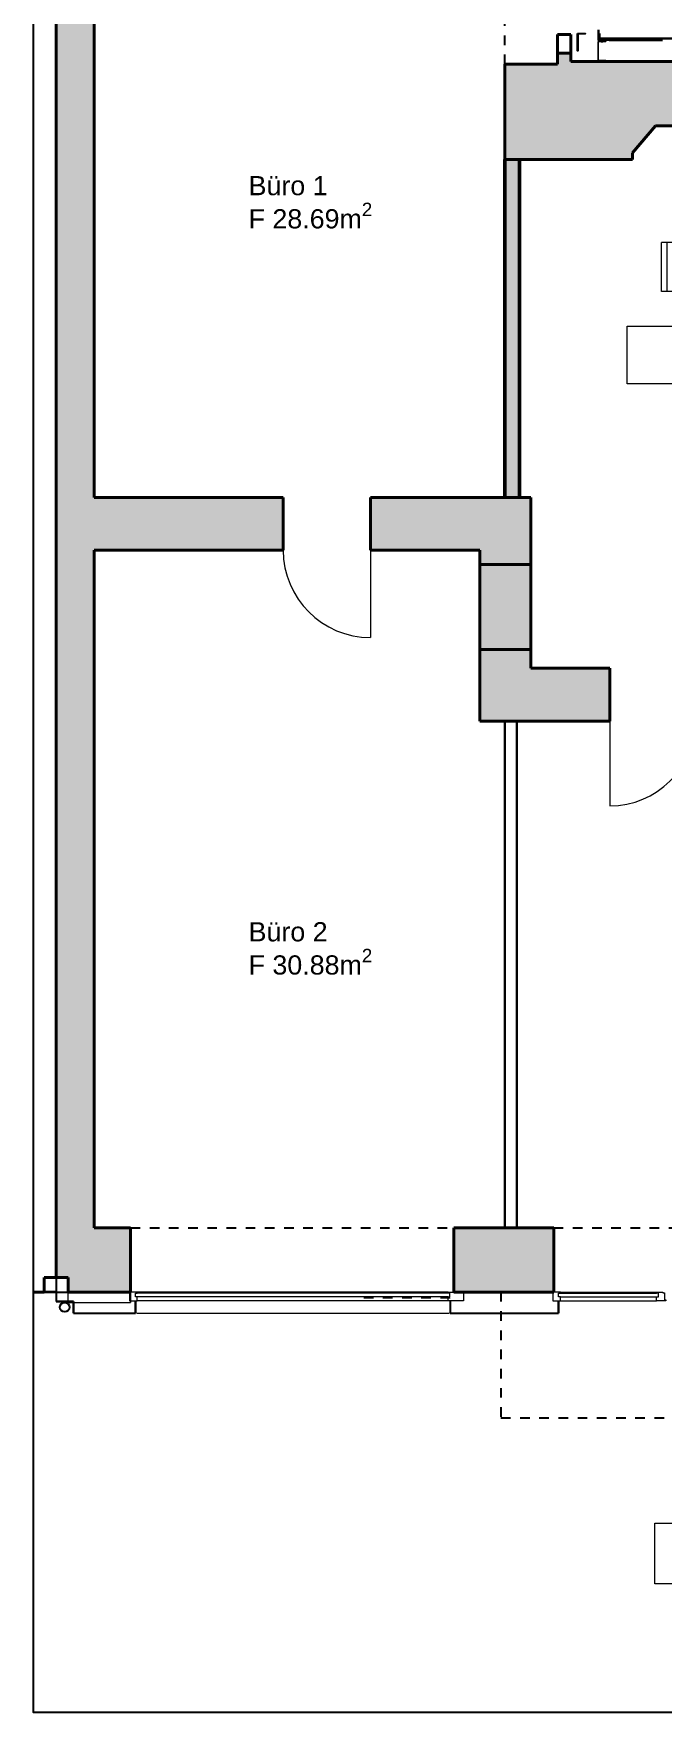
# Model space of a CAD drawing. Header units: metres. Extents: x 19 to 230, y -653 to -519.
# Drawn here: x 18.56 to 25.11, y -547.22 to -529.73 of the extents above; entities that cross this region are included whole.
import ezdxf

# ---------------------------------------------------------------- set-up
doc = ezdxf.new("R2010")
doc.units = ezdxf.units.M
doc.header["$LTSCALE"] = 0.0125
doc.linetypes.add('Punkt', pattern=[6.35, 0, -6.35])
for name, color, linetype, lineweight in [('03Aussenhaut', 30, 'Continuous', 30), ('04Ansichtskanten', 4, 'Continuous', 15), ('A---MOEB-------', 8, 'Continuous', 13), ('Befestigung', 253, 'Continuous', 5), ('Beschriftung-Räume', 3, 'Continuous', 15), ('Fenster vorh', 8, 'ABRISS', 9), ('neu', 14, 'Continuous', 25), ('neudünn', 14, 'Continuous', 15), ('Platten', 2, 'Continuous', 15), ('Türen', 65, 'Continuous', 15), ('UProfil', 153, 'Continuous', 20), ('WändeBestand', 142, 'Continuous', 40), ('WändeBestand dünn', 131, 'Continuous', 30)]:
    doc.layers.add(name, color=color, linetype=linetype, lineweight=lineweight)
doc.layers.add('Entwässerung', color=215, linetype='Continuous')
doc.layers.add('oben', color=7, linetype='Punkt')
doc.layers.add('Nachbar', color=7, linetype='Continuous', true_color=0x008000)
doc.layers.add('Stahl', color=7, linetype='Continuous', true_color=0x4d79ff)
doc.layers.add('SchrBestand', color=7, linetype='Continuous', lineweight=15, true_color=0xc9c9c9)
doc.layers.add('Wändeneu', color=7, linetype='Continuous', lineweight=40, true_color=0xf3261b)
doc.styles.add('Arial', font='arial.ttf')
doc.linetypes.add('ABRISS', pattern='A,0.25,["X",Standard,S=0.2,R=0,X=0,Y=-0.1],0.25,-0.25,0.5,-0.25', length=1.5)

# ---------------------------------------------------------------- blocks, each defined once
blk = doc.blocks.new('UProfil re')
at = {"layer": 'Befestigung', "linetype": 'Continuous', "lineweight": 0}
for points in [[(-45, 3), (-35, 3), (-35, 4), (-45, 4)], [(-42, 9), (-39, 9), (-39, 9), (-42, 9)], [(-42, 8), (-39, 8), (-38, 9), (-39, 9), (-42, 9), (-42, 9)], [(-42, 8), (-39, 8), (-39, 8), (-42, 8)], [(-42, 7), (-39, 7), (-38, 8), (-39, 8), (-42, 8), (-42, 8)], [(-42, 7), (-39, 7), (-39, 7), (-42, 7)], [(-42, 7), (-39, 7), (-38, 7), (-39, 7), (-42, 7), (-42, 7)], [(-42, 3), (-39, 3), (-39, 3), (-42, 3)], [(-42, 2), (-39, 2), (-38, 2), (-39, 3), (-42, 3), (-42, 2)], [(-42, 2), (-39, 2), (-39, 2), (-42, 2)], [(-42, 1), (-39, 1), (-38, 1), (-39, 2), (-42, 2), (-42, 1)], [(-42, 1), (-39, 1), (-39, 1), (-42, 1)], [(-42, 0), (-39, 0), (-38, 1), (-39, 1), (-42, 1), (-42, 1)], [(-42, 0), (-39, 0), (-39, 0), (-42, 0)], [(-41, 6), (-41, 6), (-41, 6), (-41, 6), (-41, 6), (-41, 6), (-41, 6), (-41, 6), (-41, 6), (-41, 6), (-41, 6), (-41, 6), (-41, 6), (-41, 6), (-41, 6), (-41, 6), (-41, 6), (-40, 6), (-40, 6), (-40, 6), (-40, 6), (-40, 6), (-40, 6), (-40, 6), (-40, 6), (-40, 6), (-40, 6), (-40, 6), (-40, 6), (-40, 6), (-40, 6), (-40, 6), (-40, 6), (-40, 6), (-40, 6), (-40, 6), (-40, 6), (-40, 6), (-40, 6), (-40, 6), (-40, 6), (-40, 6), (-40, 6), (-40, 6), (-40, 6), (-40, 6), (-40, 6), (-40, 6), (-40, 6), (-40, 6), (-40, 6), (-40, 6), (-40, 6), (-40, 6), (-40, 6), (-40, 6), (-40, 6), (-40, 6), (-40, 6), (-40, 6), (-40, 6), (-40, 6), (-40, 6), (-40, 6), (-40, 6), (-40, 6), (-40, 6), (-40, 6), (-40, 6), (-40, 6), (-40, 6), (-40, 6), (-40, 6), (-40, 6), (-40, 6), (-40, 6), (-40, 6), (-40, 6), (-40, 6), (-40, 6), (-40, 6), (-40, 6), (-40, 6), (-40, 6), (-40, 6), (-40, 6), (-40, 6), (-40, 6), (-40, 6), (-40, 6), (-40, 6), (-40, 6), (-40, 6), (-40, 6), (-40, 6), (-40, 6), (-40, 6), (-40, 6), (-40, 6), (-40, 6), (-40, 6), (-40, 6), (-40, 6), (-40, 6), (-40, 6), (-40, 6), (-40, 6), (-40, 6), (-40, 6), (-40, 6), (-40, 6), (-40, 6), (-40, 6), (-40, 6), (-40, 6), (-40, 6), (-39, 6), (-39, 6), (-39, 6), (-39, 6), (-39, 6), (-39, 6), (-39, 6), (-39, 6), (-39, 6), (-39, 6), (-39, 6), (-39, 6), (-39, 6)], [(-44, -20), (-36, -20), (-36, -20), (-36, -20), (-36, -20), (-36, -20), (-36, -20), (-36, -20), (-36, -20), (-36, -20), (-36, -20), (-36, -20), (-36, -20), (-36, -20), (-36, -20), (-36, -20), (-36, -20), (-36, -20), (-36, -20), (-36, -20), (-36, -20), (-36, -20), (-36, -20), (-36, -20), (-36, -20), (-36, -20), (-36, -20), (-36, -20), (-36, -20), (-36, -20), (-36, -20), (-36, -20), (-36, -20), (-36, -20), (-36, -20), (-36, -20), (-36, -20), (-36, -20), (-36, -20), (-36, -20), (-36, -20), (-36, -20), (-36, -20), (-36, -20), (-36, -20), (-36, -20), (-36, -20), (-36, -20), (-36, -20), (-36, -20), (-36, -20), (-36, -20), (-36, -20), (-36, -20), (-36, -20), (-36, -20), (-36, -20), (-36, -20), (-36, -20), (-36, -20), (-36, -20), (-36, -20), (-36, -20), (-36, -20), (-36, -20), (-36, -20), (-36, -20), (-36, -20), (-36, -20), (-36, -20), (-36, -20), (-36, -20), (-36, -20), (-36, -20), (-36, -20), (-36, -20), (-36, -20), (-36, -20), (-36, -20), (-36, -20), (-36, -20), (-36, -20), (-36, -20), (-36, -20), (-36, -20), (-36, -20), (-36, -20), (-36, -20), (-36, -20), (-36, -19), (-36, -19), (-36, -19), (-36, -19), (-36, -19), (-36, -19), (-36, -19), (-36, -19), (-36, -19), (-36, -19), (-36, -19), (-36, -19), (-36, -19), (-36, -19), (-36, -19), (-36, -19), (-36, -19), (-36, -19), (-36, -19), (-36, -19), (-36, -19), (-36, -19), (-36, -19), (-36, -19), (-36, -19), (-36, -19), (-36, -19), (-36, -19), (-36, -19), (-36, -19), (-36, -19), (-36, -19), (-36, -19), (-36, -19), (-36, -19), (-36, -19), (-36, -19), (-36, -19), (-36, -19), (-36, -19), (-36, -19), (-44, -19), (-44, -19), (-44, -19), (-44, -19), (-44, -19), (-44, -19), (-44, -19), (-44, -19), (-44, -19), (-44, -19), (-44, -19), (-44, -19), (-44, -19), (-44, -19), (-44, -19), (-44, -19), (-44, -19), (-44, -19), (-44, -19), (-44, -19), (-44, -19), (-44, -19), (-44, -19), (-44, -19), (-44, -19), (-44, -19), (-45, -19), (-45, -19), (-45, -19), (-45, -19), (-45, -19), (-45, -19), (-45, -19), (-45, -19), (-45, -19), (-45, -19), (-45, -19), (-45, -19), (-45, -19), (-45, -19), (-45, -19), (-45, -19), (-45, -20), (-45, -20), (-45, -20), (-45, -20), (-45, -20), (-45, -20), (-45, -20), (-45, -20), (-45, -20), (-45, -20), (-45, -20), (-45, -20), (-45, -20), (-45, -20), (-45, -20), (-45, -20), (-45, -20), (-45, -20), (-45, -20), (-45, -20), (-45, -20), (-45, -20), (-45, -20), (-45, -20), (-45, -20), (-45, -20), (-45, -20), (-45, -20), (-45, -20), (-45, -20), (-45, -20), (-45, -20), (-45, -20), (-45, -20), (-45, -20), (-45, -20), (-45, -20), (-45, -20), (-45, -20), (-45, -20), (-45, -20), (-45, -20), (-45, -20), (-45, -20), (-45, -20), (-45, -20), (-45, -20), (-45, -20), (-45, -20), (-45, -20), (-45, -20), (-45, -20), (-45, -20), (-45, -20), (-45, -20), (-45, -20), (-45, -20), (-45, -20), (-45, -20), (-45, -20), (-45, -20), (-44, -20), (-44, -20), (-44, -20), (-44, -20), (-44, -20), (-44, -20), (-44, -20), (-44, -20), (-44, -20), (-44, -20), (-44, -20), (-44, -20), (-44, -20), (-44, -20), (-44, -20), (-44, -20), (-44, -20), (-44, -20), (-44, -20), (-44, -20), (-44, -20), (-44, -20), (-44, -20), (-44, -20), (-44, -20)], [(-44, -19), (-36, -19), (-39, -18), (-42, -18)], [(-42, 0), (-39, 0), (-38, 0), (-39, 0), (-42, 0), (-42, 0)], [(-42, -1), (-39, -1), (-39, 0), (-42, 0)], [(-42, -1), (-39, -1), (-38, -1), (-39, -1), (-42, -1), (-42, -1)], [(-42, -2), (-39, -2), (-39, -1), (-42, -1)], [(-42, -2), (-39, -2), (-38, -2), (-39, -2), (-42, -2), (-42, -2)], [(-42, -3), (-39, -3), (-39, -2), (-42, -2)], [(-42, -3), (-39, -3), (-38, -3), (-39, -3), (-42, -3), (-42, -3)], [(-42, -4), (-39, -4), (-39, -3), (-42, -3)], [(-42, -4), (-39, -4), (-38, -4), (-39, -4), (-42, -4), (-42, -4)], [(-42, -5), (-39, -5), (-39, -4), (-42, -4)], [(-42, -5), (-39, -5), (-38, -5), (-39, -5), (-42, -5), (-42, -5)], [(-42, -5), (-39, -5), (-39, -5), (-42, -5)], [(-42, -6), (-39, -6), (-38, -6), (-39, -5), (-42, -5), (-42, -6)], [(-42, -6), (-39, -6), (-39, -6), (-42, -6)], [(-42, -7), (-39, -7), (-38, -7), (-39, -6), (-42, -6), (-42, -7)], [(-42, -7), (-39, -7), (-39, -7), (-42, -7)], [(-42, -8), (-39, -8), (-38, -7), (-39, -7), (-42, -7), (-42, -7)], [(-42, -8), (-39, -8), (-39, -8), (-42, -8)], [(-42, -8), (-39, -8), (-38, -8), (-39, -8), (-42, -8), (-42, -8)], [(-42, -9), (-39, -9), (-39, -8), (-42, -8)], [(-42, -9), (-39, -9), (-38, -9), (-39, -9), (-42, -9), (-42, -9)], [(-42, -10), (-39, -10), (-39, -9), (-42, -9)], [(-42, -10), (-39, -10), (-38, -10), (-39, -10), (-42, -10), (-42, -10)], [(-42, -11), (-39, -11), (-39, -10), (-42, -10)], [(-42, -11), (-39, -11), (-38, -11), (-39, -11), (-42, -11), (-42, -11)], [(-42, -12), (-39, -12), (-39, -11), (-42, -11)], [(-42, -12), (-39, -12), (-38, -12), (-39, -12), (-42, -12), (-42, -12)], [(-42, -13), (-39, -13), (-39, -12), (-42, -12)], [(-42, -13), (-39, -13), (-38, -13), (-39, -13), (-42, -13), (-42, -13)], [(-42, -13), (-39, -13), (-39, -13), (-42, -13)], [(-42, -14), (-39, -14), (-38, -14), (-39, -13), (-42, -13), (-42, -14)], [(-42, -14), (-39, -14), (-39, -14), (-42, -14)], [(-42, -15), (-39, -15), (-38, -15), (-39, -14), (-42, -14), (-42, -15)], [(-42, -15), (-39, -15), (-39, -15), (-42, -15)], [(-42, -16), (-39, -16), (-38, -15), (-39, -15), (-42, -15), (-42, -15)], [(-42, -16), (-39, -16), (-39, -16), (-42, -16)], [(-42, -16), (-39, -16), (-38, -16), (-39, -16), (-42, -16), (-42, -16)], [(-42, -17), (-39, -17), (-39, -16), (-42, -16)], [(-42, -18), (-39, -18), (-39, -17), (-42, -17)], [(-42, -17), (-39, -17), (-38, -17), (-39, -17), (-42, -17), (-42, -17)]]:
    blk.add_hatch(color=256, dxfattribs=at).paths.add_polyline_path(points, flags=0)
at = {"layer": 'Befestigung', "linetype": 'Continuous', "lineweight": 0, "extrusion": (0, 0, -1)}
for points in [[(43, 4), (43, 6), (43, 6), (43, 6), (43, 6), (43, 6), (43, 6), (43, 6), (43, 6), (43, 6), (43, 6), (43, 6), (43, 6), (43, 6), (43, 6), (43, 6), (43, 6), (43, 6), (43, 6), (43, 6), (43, 6), (43, 6), (43, 6), (43, 6), (43, 6), (43, 6), (43, 6), (43, 6), (43, 6), (43, 6), (43, 6), (43, 6), (43, 6), (43, 6), (43, 6), (43, 6), (43, 6), (43, 6), (43, 6), (43, 6), (43, 6), (43, 6), (43, 6), (43, 6), (43, 6), (43, 6), (43, 6), (43, 6), (43, 6), (43, 6), (43, 6), (43, 6), (43, 6), (43, 6), (43, 6), (43, 6), (43, 6), (43, 6), (43, 6), (43, 6), (43, 6), (43, 6), (43, 6), (43, 6), (43, 6), (43, 6), (41, 6), (41, 6), (41, 6), (41, 6), (41, 6), (41, 6), (41, 6), (41, 6), (41, 6), (41, 6), (41, 6), (41, 6), (41, 6), (41, 6), (41, 6), (41, 6), (41, 6), (40, 6), (40, 6), (40, 6), (40, 6), (40, 6), (40, 6), (40, 6), (40, 6), (40, 6), (40, 6), (40, 6), (40, 6), (40, 6), (40, 6), (40, 6), (40, 6), (40, 6), (40, 6), (40, 6), (40, 6), (40, 6), (40, 6), (40, 6), (40, 6), (40, 6), (40, 6), (40, 6), (40, 6), (40, 6), (40, 6), (40, 6), (40, 6), (40, 6), (40, 6), (40, 6), (40, 6), (40, 6), (40, 6), (40, 6), (40, 6), (40, 6), (40, 6), (40, 6), (40, 6), (40, 6), (40, 6), (40, 6), (40, 6), (40, 4)], [(40, 4), (40, 6), (40, 6), (40, 6), (40, 6), (40, 6), (40, 6), (40, 6), (40, 6), (40, 6), (40, 6), (40, 6), (40, 6), (40, 6), (40, 6), (40, 6), (40, 6), (40, 6), (40, 6), (40, 6), (40, 6), (40, 6), (40, 6), (40, 6), (40, 6), (40, 6), (40, 6), (40, 6), (40, 6), (40, 6), (40, 6), (40, 6), (40, 6), (40, 6), (40, 6), (40, 6), (40, 6), (40, 6), (40, 6), (40, 6), (40, 6), (40, 6), (40, 6), (40, 6), (40, 6), (40, 6), (40, 6), (40, 6), (40, 6), (40, 6), (40, 6), (40, 6), (40, 6), (39, 6), (39, 6), (39, 6), (39, 6), (39, 6), (39, 6), (39, 6), (39, 6), (39, 6), (39, 6), (39, 6), (39, 6), (39, 6), (37, 6), (37, 6), (37, 6), (37, 6), (37, 6), (37, 6), (37, 6), (37, 6), (37, 6), (37, 6), (37, 6), (37, 6), (37, 6), (37, 6), (37, 6), (37, 6), (37, 6), (37, 6), (37, 6), (37, 6), (37, 6), (37, 6), (37, 6), (37, 6), (37, 6), (37, 6), (37, 6), (37, 6), (37, 6), (37, 6), (37, 6), (37, 6), (37, 6), (37, 6), (37, 6), (37, 6), (37, 6), (37, 6), (37, 6), (37, 6), (37, 6), (37, 6), (37, 6), (37, 6), (37, 6), (37, 6), (37, 6), (37, 6), (37, 6), (37, 6), (37, 6), (37, 6), (37, 6), (37, 6), (37, 6), (37, 6), (37, 6), (37, 6), (37, 6), (37, 6), (37, 6), (37, 6), (37, 6), (37, 6), (37, 6), (37, 4)]]:
    blk.add_hatch(color=256, dxfattribs=at).paths.add_polyline_path(points, flags=0)
at = {"layer": 'Befestigung', "linetype": 'Continuous', "lineweight": 5}
for points in [[(-45, 3), (-35, 3), (-35, 4), (-45, 4)], [(-42, 9), (-39, 9), (-39, 9), (-42, 9)], [(-42, 8), (-39, 8), (-38, 9), (-39, 9), (-42, 9), (-42, 9)], [(-42, 8), (-39, 8), (-39, 8), (-42, 8)], [(-42, 7), (-39, 7), (-38, 8), (-39, 8), (-42, 8), (-42, 8)], [(-42, 7), (-39, 7), (-39, 7), (-42, 7)], [(-42, 7), (-39, 7), (-38, 7), (-39, 7), (-42, 7), (-42, 7)], [(-42, 3), (-39, 3), (-39, 3), (-42, 3)], [(-42, 2), (-39, 2), (-38, 2), (-39, 3), (-42, 3), (-42, 2)], [(-42, 2), (-39, 2), (-39, 2), (-42, 2)], [(-42, 1), (-39, 1), (-38, 1), (-39, 2), (-42, 2), (-42, 1)], [(-42, 1), (-39, 1), (-39, 1), (-42, 1)], [(-42, 0), (-39, 0), (-38, 1), (-39, 1), (-42, 1), (-42, 1)], [(-42, 0), (-39, 0), (-39, 0), (-42, 0)], [(-44, -19), (-36, -19), (-39, -18), (-42, -18)], [(-42, 0), (-39, 0), (-38, 0), (-39, 0), (-42, 0), (-42, 0)], [(-42, -1), (-39, -1), (-39, 0), (-42, 0)], [(-42, -1), (-39, -1), (-38, -1), (-39, -1), (-42, -1), (-42, -1)], [(-42, -2), (-39, -2), (-39, -1), (-42, -1)], [(-42, -2), (-39, -2), (-38, -2), (-39, -2), (-42, -2), (-42, -2)], [(-42, -3), (-39, -3), (-39, -2), (-42, -2)], [(-42, -3), (-39, -3), (-38, -3), (-39, -3), (-42, -3), (-42, -3)], [(-42, -4), (-39, -4), (-39, -3), (-42, -3)], [(-42, -4), (-39, -4), (-38, -4), (-39, -4), (-42, -4), (-42, -4)], [(-42, -5), (-39, -5), (-39, -4), (-42, -4)], [(-42, -5), (-39, -5), (-38, -5), (-39, -5), (-42, -5), (-42, -5)], [(-42, -5), (-39, -5), (-39, -5), (-42, -5)], [(-42, -6), (-39, -6), (-38, -6), (-39, -5), (-42, -5), (-42, -6)], [(-42, -6), (-39, -6), (-39, -6), (-42, -6)], [(-42, -7), (-39, -7), (-38, -7), (-39, -6), (-42, -6), (-42, -7)], [(-42, -7), (-39, -7), (-39, -7), (-42, -7)], [(-42, -8), (-39, -8), (-38, -7), (-39, -7), (-42, -7), (-42, -7)], [(-42, -8), (-39, -8), (-39, -8), (-42, -8)], [(-42, -8), (-39, -8), (-38, -8), (-39, -8), (-42, -8), (-42, -8)], [(-42, -9), (-39, -9), (-39, -8), (-42, -8)], [(-42, -9), (-39, -9), (-38, -9), (-39, -9), (-42, -9), (-42, -9)], [(-42, -10), (-39, -10), (-39, -9), (-42, -9)], [(-42, -10), (-39, -10), (-38, -10), (-39, -10), (-42, -10), (-42, -10)], [(-42, -11), (-39, -11), (-39, -10), (-42, -10)], [(-42, -11), (-39, -11), (-38, -11), (-39, -11), (-42, -11), (-42, -11)], [(-42, -12), (-39, -12), (-39, -11), (-42, -11)], [(-42, -12), (-39, -12), (-38, -12), (-39, -12), (-42, -12), (-42, -12)], [(-42, -13), (-39, -13), (-39, -12), (-42, -12)], [(-42, -13), (-39, -13), (-38, -13), (-39, -13), (-42, -13), (-42, -13)], [(-42, -13), (-39, -13), (-39, -13), (-42, -13)], [(-42, -14), (-39, -14), (-38, -14), (-39, -13), (-42, -13), (-42, -14)], [(-42, -14), (-39, -14), (-39, -14), (-42, -14)], [(-42, -15), (-39, -15), (-38, -15), (-39, -14), (-42, -14), (-42, -15)], [(-42, -15), (-39, -15), (-39, -15), (-42, -15)], [(-42, -16), (-39, -16), (-38, -15), (-39, -15), (-42, -15), (-42, -15)], [(-42, -16), (-39, -16), (-39, -16), (-42, -16)], [(-42, -16), (-39, -16), (-38, -16), (-39, -16), (-42, -16), (-42, -16)], [(-42, -17), (-39, -17), (-39, -16), (-42, -16)], [(-42, -18), (-39, -18), (-39, -17), (-42, -17)], [(-42, -17), (-39, -17), (-38, -17), (-39, -17), (-42, -17), (-42, -17)]]:
    blk.add_lwpolyline(points, close=True, dxfattribs=at)
for points in [[(-43, 6), (-41, 6)], [(-43, 6), (-43, 6), (-43, 6), (-43, 6), (-43, 6), (-43, 6), (-43, 6), (-43, 6), (-43, 6), (-43, 6), (-43, 6), (-43, 6), (-43, 6), (-43, 6), (-43, 6), (-43, 6), (-43, 6), (-43, 6), (-43, 6), (-43, 6), (-43, 6), (-43, 6), (-43, 6), (-43, 6), (-43, 6), (-43, 6), (-43, 6), (-43, 6), (-43, 6), (-43, 6), (-43, 6), (-43, 6), (-43, 6), (-43, 6), (-43, 6), (-43, 6), (-43, 6), (-43, 6), (-43, 6), (-43, 6), (-43, 6), (-43, 6), (-43, 6), (-43, 6), (-43, 6), (-43, 6), (-43, 6)], [(-43, 4), (-43, 6)], [(-40, 4), (-43, 4)], [(-39, 6), (-41, 6)], [(-41, 6), (-41, 6), (-41, 6), (-41, 6), (-41, 6), (-41, 6), (-41, 6), (-41, 6), (-41, 6), (-41, 6), (-41, 6), (-41, 6), (-40, 6), (-40, 6), (-40, 6), (-40, 6), (-40, 6), (-40, 6), (-40, 6), (-40, 6), (-40, 6), (-40, 6), (-40, 6), (-40, 6), (-40, 6), (-40, 6), (-40, 6), (-40, 6), (-40, 6), (-40, 6), (-40, 6), (-40, 6), (-40, 6), (-40, 6), (-40, 6), (-40, 6), (-40, 6), (-40, 6), (-40, 6), (-40, 6), (-40, 6), (-40, 6), (-40, 6), (-40, 6), (-40, 6), (-40, 6), (-40, 6)], [(-41, 6), (-41, 6), (-41, 6), (-41, 6), (-41, 6), (-41, 6), (-41, 6), (-41, 6), (-41, 6), (-41, 6), (-41, 6), (-41, 6), (-40, 6), (-40, 6), (-40, 6), (-40, 6), (-40, 6), (-40, 6), (-40, 6), (-40, 6), (-40, 6), (-40, 6), (-40, 6), (-40, 6), (-40, 6), (-40, 6), (-40, 6), (-40, 6), (-40, 6), (-40, 6), (-40, 6), (-40, 6), (-40, 6), (-40, 6), (-40, 6), (-40, 6), (-40, 6), (-40, 6), (-40, 6), (-40, 6), (-40, 6), (-40, 6), (-40, 6), (-40, 6), (-40, 6), (-40, 6), (-40, 6)], [(-40, 6), (-40, 6), (-40, 6), (-40, 6), (-40, 6), (-40, 6), (-40, 6), (-40, 6), (-40, 6), (-40, 6), (-40, 6), (-40, 6), (-40, 6), (-40, 6), (-40, 6), (-40, 6), (-40, 6), (-40, 6), (-40, 6), (-40, 6), (-40, 6), (-40, 6), (-40, 6), (-40, 6), (-40, 6), (-40, 6), (-40, 6), (-40, 6), (-40, 6), (-40, 6), (-40, 6), (-40, 6), (-40, 6), (-40, 6), (-40, 6), (-40, 6), (-40, 6), (-40, 6), (-39, 6), (-39, 6), (-39, 6), (-39, 6), (-39, 6), (-39, 6), (-39, 6), (-39, 6), (-39, 6)], [(-40, 6), (-40, 6), (-40, 6), (-40, 6), (-40, 6), (-40, 6), (-40, 6), (-40, 6), (-40, 6), (-40, 6), (-40, 6), (-40, 6), (-40, 6), (-40, 6), (-40, 6), (-40, 6), (-40, 6), (-40, 6), (-40, 6), (-40, 6), (-40, 6), (-40, 6), (-40, 6), (-40, 6), (-40, 6), (-40, 6), (-40, 6), (-40, 6), (-40, 6), (-40, 6), (-40, 6), (-40, 6), (-40, 6), (-40, 6), (-40, 6), (-40, 6), (-40, 6), (-40, 6), (-39, 6), (-39, 6), (-39, 6), (-39, 6), (-39, 6), (-39, 6), (-39, 6), (-39, 6), (-39, 6)], [(-40, 4), (-40, 6)], [(-40, 6), (-40, 4)], [(-37, 4), (-40, 4)], [(-39, 6), (-37, 6)], [(-37, 6), (-37, 6), (-37, 6), (-37, 6), (-37, 6), (-37, 6), (-37, 6), (-37, 6), (-37, 6), (-37, 6), (-37, 6), (-37, 6), (-37, 6), (-37, 6), (-37, 6), (-37, 6), (-37, 6), (-37, 6), (-37, 6), (-37, 6), (-37, 6), (-37, 6), (-37, 6), (-37, 6), (-37, 6), (-37, 6), (-37, 6), (-37, 6), (-37, 6), (-37, 6), (-37, 6), (-37, 6), (-37, 6), (-37, 6), (-37, 6), (-37, 6), (-37, 6), (-37, 6), (-37, 6), (-37, 6), (-37, 6), (-37, 6), (-37, 6), (-37, 6), (-37, 6), (-37, 6), (-37, 6)], [(-37, 6), (-37, 4)], [(-44, -19), (-44, -19), (-44, -19), (-44, -19), (-44, -19), (-44, -19), (-44, -19), (-44, -19), (-44, -19), (-44, -19), (-44, -19), (-44, -19), (-44, -19), (-44, -19), (-44, -19), (-45, -19), (-45, -19), (-45, -19), (-45, -19), (-45, -19), (-45, -19), (-45, -19), (-45, -19), (-45, -19), (-45, -20), (-45, -20), (-45, -20), (-45, -20), (-45, -20), (-45, -20), (-45, -20), (-45, -20), (-45, -20), (-45, -20), (-45, -20), (-45, -20), (-45, -20), (-45, -20), (-45, -20), (-45, -20), (-45, -20), (-45, -20), (-45, -20), (-45, -20), (-45, -20), (-45, -20), (-45, -20), (-45, -20), (-45, -20), (-45, -20), (-45, -20), (-45, -20), (-45, -20), (-45, -20), (-45, -20), (-45, -20), (-45, -20), (-45, -20), (-45, -20), (-44, -20), (-44, -20), (-44, -20), (-44, -20), (-44, -20), (-44, -20), (-44, -20), (-44, -20), (-44, -20), (-44, -20), (-44, -20), (-44, -20), (-44, -20), (-44, -20), (-44, -20)], [(-36, -19), (-44, -19)], [(-44, -20), (-36, -20)], [(-36, -20), (-36, -20), (-36, -20), (-36, -20), (-36, -20), (-36, -20), (-36, -20), (-36, -20), (-36, -20), (-36, -20), (-36, -20), (-36, -20), (-36, -20), (-36, -20), (-36, -20), (-36, -20), (-36, -20), (-36, -20), (-36, -20), (-36, -20), (-36, -20), (-36, -20), (-36, -20), (-36, -20), (-36, -20), (-36, -20), (-36, -20), (-36, -20), (-36, -20), (-36, -20), (-36, -20), (-36, -20), (-36, -20), (-36, -20), (-36, -20), (-36, -20), (-36, -20), (-36, -20), (-36, -20), (-36, -20), (-36, -20), (-36, -20), (-36, -20), (-36, -20), (-36, -20), (-36, -20), (-36, -20), (-36, -20), (-36, -19), (-36, -19), (-36, -19), (-36, -19), (-36, -19), (-36, -19), (-36, -19), (-36, -19), (-36, -19), (-36, -19), (-36, -19), (-36, -19), (-36, -19), (-36, -19), (-36, -19), (-36, -19), (-36, -19), (-36, -19), (-36, -19), (-36, -19), (-36, -19), (-36, -19)]]:
    blk.add_lwpolyline(points, dxfattribs=at)
at = {"layer": 'Platten', "linetype": 'Continuous', "lineweight": 13}
for p, q in [((-114, -8), (0, -8)), ((0, -20), (-114, -20)), ((0, -8), (0, -20))]:
    blk.add_line(p, q, dxfattribs=at)
at = {"layer": 'UProfil'}
blk.add_lwpolyline([(-80, 0), (-80, 3), (-3, 3), (-3, 197), (-80, 197), (-80, 200), (0, 200), (0, 0)], close=True, dxfattribs=at)
blk = doc.blocks.new('Stuhl4')
at = {"layer": 'A---MOEB-------'}
for p, q in [((-0.51, 0.255), (-0.51, -0.255)), ((-0.45, 0.255), (-0.51, 0.255)), ((-0.45, 0.255), (-0.45, -0.255)), ((-0.35, 0.255), (-0.45, 0.255)), ((-0.03, 0.295), (-0.35, 0.295)), ((-0.35, 0.295), (-0.35, 0.255)), ((-0.35, 0.255), (0, 0.255)), ((-0.03, 0.255), (-0.03, 0.295)), ((0, 0.255), (0, -0.255)), ((-0.45, -0.255), (-0.51, -0.255)), ((0, -0.255), (-0.45, -0.255)), ((-0.35, -0.255), (-0.35, -0.295)), ((-0.35, -0.295), (-0.03, -0.295)), ((-0.03, -0.275), (-0.03, -0.255)), ((-0.03, -0.295), (-0.03, -0.275))]:
    blk.add_line(p, q, dxfattribs=at)

msp = doc.modelspace()

# ---------------------------------------------------------------- hatches: boundary and pattern name
at = {"layer": 'SchrBestand'}
h = msp.add_hatch(color=256, dxfattribs=at)
h.dxf.hatch_style = 1
h.paths.add_polyline_path([(19.187, -528.144), (19.357, -528.144), (19.357, -527.584), (19.337, -527.584), (19.337, -526.614), (19.407, -526.614), (19.407, -526.429), (18.792, -526.429), (18.792, -532.037), (19.187, -532.037)])
h = msp.add_hatch(color=256, dxfattribs=at)
h.dxf.hatch_style = 1
h.paths.add_polyline_path([(25.249, -530.023), (24.157, -530.023), (24.157, -529.935), (24.017, -529.935), (24.017, -530.05), (23.767, -530.05), (23.467, -530.05), (23.467, -531.044), (24.797, -531.044), (24.797, -530.974), (25.039, -530.693), (25.249, -530.693)])
h.paths.add_polyline_path([(28.177, -530.023), (27.237, -530.023), (27.237, -530.693), (28.177, -530.693)])
h.paths.add_polyline_path([(30.974, -530.153), (31.059, -530.153), (31.059, -530.023), (30.974, -530.023), (29.287, -530.023), (29.287, -530.693), (29.847, -530.693), (29.847, -532.037), (30.227, -532.037), (30.227, -530.693), (30.974, -530.693)])
h = msp.add_hatch(color=256, dxfattribs=at)
h.dxf.hatch_style = 1
h.paths.add_polyline_path([(23.622, -531.044), (23.467, -531.044), (23.467, -534.564), (23.622, -534.564)])
h = msp.add_hatch(color=256, dxfattribs=at)
h.dxf.hatch_style = 1
h.paths.add_polyline_path([(21.157, -534.564), (19.187, -534.564), (19.187, -532.037), (18.792, -532.037), (18.792, -538.241), (19.187, -538.241), (19.187, -535.114), (21.157, -535.114)])
h.paths.add_polyline_path([(19.187, -538.241), (18.792, -538.241), (18.792, -540.628), (19.187, -540.628)])
h.paths.add_polyline_path([(19.187, -540.628), (18.792, -540.628), (18.792, -542.694), (18.917, -542.694), (18.917, -542.844), (19.567, -542.844), (19.567, -542.174), (19.187, -542.174)])
h.paths.add_polyline_path([(23.737, -534.564), (22.067, -534.564), (22.067, -535.114), (23.207, -535.114), (23.207, -535.264), (23.737, -535.264)])
h.paths.add_polyline_path([(24.562, -536.344), (23.737, -536.344), (23.737, -536.149), (23.207, -536.149), (23.207, -536.894), (24.562, -536.894)])
h = msp.add_hatch(color=256, dxfattribs=at)
h.dxf.hatch_style = 1
h.paths.add_polyline_path([(23.737, -535.264), (23.207, -535.264), (23.207, -536.149), (23.737, -536.149)])
h = msp.add_hatch(color=256, dxfattribs=at)
h.dxf.hatch_style = 1
h.paths.add_polyline_path([(23.977, -542.174), (23.207, -542.174), (22.937, -542.174), (22.937, -542.844), (23.037, -542.844), (23.977, -542.844)])
h.paths.add_polyline_path([(28.367, -542.174), (27.487, -542.174), (27.357, -542.174), (27.357, -542.844), (27.367, -542.844), (28.367, -542.844)])
h.paths.add_polyline_path([(30.817, -542.174), (30.297, -542.174), (30.297, -540.628), (29.847, -540.628), (29.847, -541.584), (29.997, -541.634), (30.017, -541.634), (30.017, -541.579), (30.197, -541.579), (30.197, -542.059), (30.017, -542.059), (30.017, -542.004), (29.997, -542.004), (29.847, -542.054), (29.847, -542.844), (30.817, -542.844)])
h.paths.add_polyline_path([(30.197, -541.579), (30.017, -541.579), (30.017, -541.634), (29.997, -541.634), (29.847, -541.584), (29.847, -542.054), (29.997, -542.004), (30.017, -542.004), (30.017, -542.059), (30.197, -542.059)], flags=17)
h.paths.add_polyline_path([(30.297, -539.244), (29.847, -539.244), (29.847, -540.628), (30.297, -540.628)])

# ---------------------------------------------------------------- linework, layer by layer
for p, q in [((18.792, -542.694), (18.792, -542.844)), ((18.792, -542.844), (18.917, -542.844))]:
    msp.add_line(p, q)
msp.add_lwpolyline([(18.556, -519.204), (36.506, -519.204), (36.506, -547.224), (18.556, -547.224)], close=True)
at = {"layer": '03Aussenhaut', "linetype": 'Continuous'}
for p, q in [((24.444, -529.792), (24.444, -529.69)), ((24.454, -529.782), (24.454, -529.73)), ((25.247, -529.782), (24.454, -529.782)), ((18.972, -542.944), (18.792, -542.944)), ((18.972, -542.944), (18.972, -543.064))]:
    msp.add_line(p, q, dxfattribs=at)
at = {"layer": '04Ansichtskanten'}
for p, q in [((18.917, -542.954), (18.917, -542.844)), ((18.917, -542.954), (19.567, -542.954)), ((19.567, -542.844), (19.567, -542.954))]:
    msp.add_line(p, q, dxfattribs=at)
at = {"layer": 'A---MOEB-------', "linetype": 'Continuous', "lineweight": 0}
msp.add_lwpolyline([(25.524, -533.379), (24.744, -533.379), (24.744, -532.779), (25.724, -532.779), (25.724, -531.379)], dxfattribs=at)
at = {"layer": 'Beschriftung-Räume', "ltscale": 0.1}
msp.add_lwpolyline([(25.031, -545.251), (28.738, -545.251), (28.738, -545.883), (25.031, -545.883)], close=True, dxfattribs=at)
at = {"layer": 'Entwässerung'}
msp.add_circle((18.88, -543.002), 0.05, dxfattribs=at)
at = {"layer": 'Fenster vorh', "linetype": 'Punkt'}
for p, q in [((21.997, -542.854), (22.937, -542.854)), ((21.997, -542.904), (22.937, -542.904))]:
    msp.add_line(p, q, dxfattribs=at)
at = {"layer": 'Nachbar', "lineweight": 35}
msp.add_line((18.792, -542.844), (18.556, -542.844), dxfattribs=at)
at = {"layer": 'neu'}
for p, q in [((18.792, -542.844), (18.792, -542.944)), ((19.617, -543.064), (19.617, -542.934)), ((19.617, -542.934), (19.617, -543.064)), ((22.897, -542.934), (22.897, -543.064)), ((24.027, -543.064), (24.027, -542.934)), ((24.027, -542.934), (24.027, -543.064)), ((18.972, -543.064), (19.617, -543.064)), ((22.897, -543.064), (24.027, -543.064))]:
    msp.add_line(p, q, dxfattribs=at)
at = {"layer": 'neudünn'}
for p, q in [((22.877, -542.844), (19.637, -542.844)), ((22.877, -542.855), (19.637, -542.855)), ((22.877, -542.893), (19.637, -542.893)), ((22.877, -542.934), (19.637, -542.934)), ((24.047, -542.844), (25.05, -542.844)), ((24.047, -542.855), (25.05, -542.855)), ((24.047, -542.893), (25.05, -542.893)), ((24.047, -542.934), (25.05, -542.934)), ((19.631, -543.064), (22.886, -543.064))]:
    msp.add_line(p, q, dxfattribs=at)
for points in [[(19.637, -542.844), (19.557, -542.844), (19.557, -542.934), (19.637, -542.934), (19.637, -542.893), (19.618, -542.893), (19.618, -542.855), (19.637, -542.855), (19.637, -542.844)], [(22.877, -542.844), (23.037, -542.844), (23.037, -542.934), (22.877, -542.934), (22.877, -542.893), (22.896, -542.893), (22.896, -542.855), (22.877, -542.855), (22.877, -542.844)], [(24.047, -542.844), (23.967, -542.844), (23.967, -542.934), (24.047, -542.934), (24.047, -542.893), (24.028, -542.893), (24.028, -542.855), (24.047, -542.855), (24.047, -542.844)], [(25.05, -542.844), (25.115, -542.844), (25.115, -542.853), (25.13, -542.853), (25.13, -542.926), (25.145, -542.926), (25.145, -542.934), (25.05, -542.934), (25.05, -542.893), (25.069, -542.893), (25.069, -542.855), (25.05, -542.855), (25.05, -542.844)]]:
    msp.add_lwpolyline(points, dxfattribs=at)
at = {"layer": 'oben'}
for p, q in [((23.467, -530.05), (23.467, -528.05)), ((19.567, -542.174), (22.937, -542.174)), ((23.977, -542.174), (27.357, -542.174)), ((23.427, -542.844), (23.427, -544.154)), ((23.427, -544.154), (36.742, -544.154))]:
    msp.add_line(p, q, dxfattribs=at)
at = {"layer": 'Platten', "linetype": 'Continuous', "lineweight": 13}
for p, q in [((24.554, -529.792), (25.11, -529.792)), ((24.554, -529.804), (25.11, -529.804)), ((24.554, -529.804), (25.11, -529.804))]:
    msp.add_line(p, q, dxfattribs=at)
at = {"layer": 'Stahl'}
msp.add_lwpolyline([(24.226, -529.731), (24.304, -529.731), (24.304, -529.734), (24.229, -529.734), (24.229, -529.911), (24.226, -529.911), (24.226, -529.731)], dxfattribs=at)
at = {"layer": 'Türen'}
for p, q in [((22.067, -535.114), (22.067, -536.024)), ((24.562, -536.894), (24.562, -537.779))]:
    msp.add_line(p, q, dxfattribs=at)
for centre, radius, start, end in [((22.067, -535.114), 0.91, 180, 270), ((24.562, -536.894), 0.885, 270, 0)]:
    msp.add_arc(centre, radius, start, end, dxfattribs=at)
at = {"layer": 'WändeBestand'}
for p, q in [((18.792, -542.694), (18.792, -519.204)), ((19.187, -534.564), (19.187, -528.144)), ((23.467, -531.044), (23.467, -530.05)), ((23.767, -530.05), (23.467, -530.05)), ((23.767, -530.05), (24.017, -530.05)), ((24.017, -529.935), (24.157, -529.935)), ((24.017, -529.935), (24.017, -530.05)), ((24.157, -529.935), (24.157, -530.023)), ((24.157, -530.023), (25.249, -530.023)), ((24.797, -530.974), (25.039, -530.693)), ((25.249, -530.693), (25.039, -530.693)), ((24.797, -531.044), (23.467, -531.044)), ((24.797, -531.044), (24.797, -530.974)), ((19.187, -534.564), (21.157, -534.564)), ((21.157, -535.114), (21.157, -534.564)), ((22.067, -535.114), (22.067, -534.564)), ((22.067, -534.564), (23.737, -534.564)), ((23.737, -535.264), (23.737, -534.564)), ((19.187, -542.174), (19.187, -535.114)), ((19.187, -535.114), (21.157, -535.114)), ((22.067, -535.114), (23.207, -535.114)), ((23.207, -535.264), (23.207, -535.114)), ((23.207, -535.264), (23.737, -535.264)), ((23.207, -536.149), (23.737, -536.149)), ((23.207, -536.149), (23.207, -536.894)), ((23.737, -536.344), (23.737, -536.149)), ((24.562, -536.344), (23.737, -536.344)), ((24.562, -536.894), (24.562, -536.344)), ((23.207, -536.894), (24.562, -536.894)), ((19.187, -542.174), (19.567, -542.174)), ((19.567, -542.844), (19.567, -542.174)), ((22.937, -542.844), (22.937, -542.174)), ((22.937, -542.174), (23.207, -542.174)), ((23.207, -542.174), (23.977, -542.174)), ((23.977, -542.174), (23.977, -542.844)), ((18.667, -542.844), (18.667, -542.694)), ((18.667, -542.694), (18.917, -542.694)), ((18.917, -542.694), (18.917, -542.844)), ((18.667, -542.844), (18.567, -542.844)), ((18.917, -542.844), (19.567, -542.844)), ((22.937, -542.844), (23.977, -542.844))]:
    msp.add_line(p, q, dxfattribs=at)
at = {"layer": 'WändeBestand dünn', "lineweight": 50}
for p, q in [((23.467, -531.044), (23.467, -534.564)), ((23.622, -531.044), (23.622, -534.564))]:
    msp.add_line(p, q, dxfattribs=at)
at = {"layer": 'WändeBestand dünn'}
for p, q in [((23.467, -542.174), (23.467, -536.894)), ((23.592, -542.174), (23.592, -536.894))]:
    msp.add_line(p, q, dxfattribs=at)
at = {"layer": 'Wändeneu', "color": 4}
for p, q in [((24.017, -529.74), (24.157, -529.74)), ((24.017, -529.74), (24.017, -529.935)), ((24.157, -529.74), (24.157, -529.935)), ((23.207, -535.264), (23.207, -536.149)), ((23.737, -536.149), (23.737, -535.264))]:
    msp.add_line(p, q, dxfattribs=at)

# ---------------------------------------------------------------- block references
at = {"xscale": 0.001, "yscale": 0.001, "zscale": 0.001, "rotation": 179.9699999999999}
msp.add_blockref('UProfil re', (24.439, -529.812), dxfattribs=at)
at = {"layer": 'A---MOEB-------', "linetype": 'Continuous', "lineweight": 0, "xscale": -1, "rotation": 180}
msp.add_blockref('Stuhl4', (25.61, -532.164), dxfattribs=at)

# ---------------------------------------------------------------- texts
at = {"layer": 'Beschriftung-Räume', "ltscale": 0.1, "char_height": 0.2, "width": 2.26836, "attachment_point": 1, "line_spacing_factor": 0.833333, "style": 'Arial'}
for s, insert in [('\\A1;Büro 1\\PF 28.69m{\\H0.7x;\\S2^ ;}', (20.797, -531.215)), ('\\A1;Büro 2\\PF 30.88m{\\H0.7x;\\S2^ ;}', (20.797, -538.99))]:
    msp.add_mtext(s, dxfattribs=dict(at, insert=insert))

doc.saveas('drawing.dxf')
